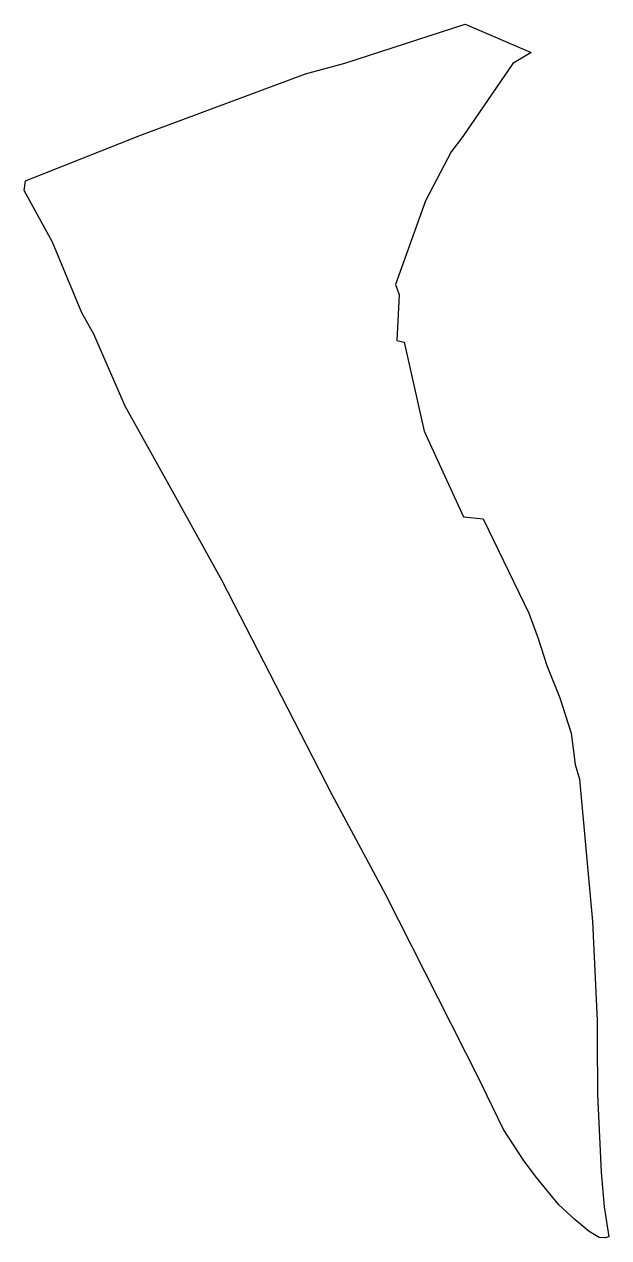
# Model space of a CAD drawing. Header units: millimetres. Extents: x 607913 to 608025, y 1321059 to 1321290.
import ezdxf

# ---------------------------------------------------------------- set-up
doc = ezdxf.new("R2010")
doc.units = ezdxf.units.MM

msp = doc.modelspace()

# ---------------------------------------------------------------- linework, layer by layer
at = {"elevation": 161.56}
msp.add_lwpolyline([(607913.22, 1321258.57), (607913.49, 1321260.4), (607935.27, 1321269.06), (607966.91, 1321280.83), (607974.45, 1321282.89), (607997.37, 1321290.31), (608009.99, 1321284.94), (608006.48, 1321282.8), (607996.93, 1321268.86), (607994.69, 1321265.97), (607989.84, 1321256.6), (607984.08, 1321240.61), (607984.81, 1321238.66), (607984.33, 1321229.92), (607985.72, 1321229.64), (607989.58, 1321212.67), (607997.05, 1321196.26), (608000.86, 1321195.91), (608009.56, 1321177.9), (608011.33, 1321173.05), (608013.01, 1321167.94), (608015.45, 1321161.71), (608017.66, 1321154.98), (608018.41, 1321149), (608019.21, 1321146.2), (608021.73, 1321119.03), (608022.6, 1321100.17), (608022.62, 1321096.74), (608022.63, 1321086.01), (608023.33, 1321071.19), (608023.96, 1321064.57), (608024.8, 1321058.84), (608024.13, 1321058.69), (608023, 1321058.72), (608021.05, 1321059.87), (608018.4, 1321062.11), (608015.28, 1321064.97), (608011.03, 1321070.16), (608008.63, 1321073.27), (608004.71, 1321079.34), (608001.58, 1321085.77), (608000.31, 1321088.47), (607994.8, 1321099.41), (607982.21, 1321124.28), (607972, 1321143.23), (607962.41, 1321161.94), (607951.03, 1321184.1), (607941.87, 1321200.6), (607932.48, 1321217.43), (607926.49, 1321231.18), (607924.2, 1321235.21), (607918.61, 1321248.71), (607913.22, 1321258.57)], dxfattribs=at)

doc.saveas('drawing.dxf')
